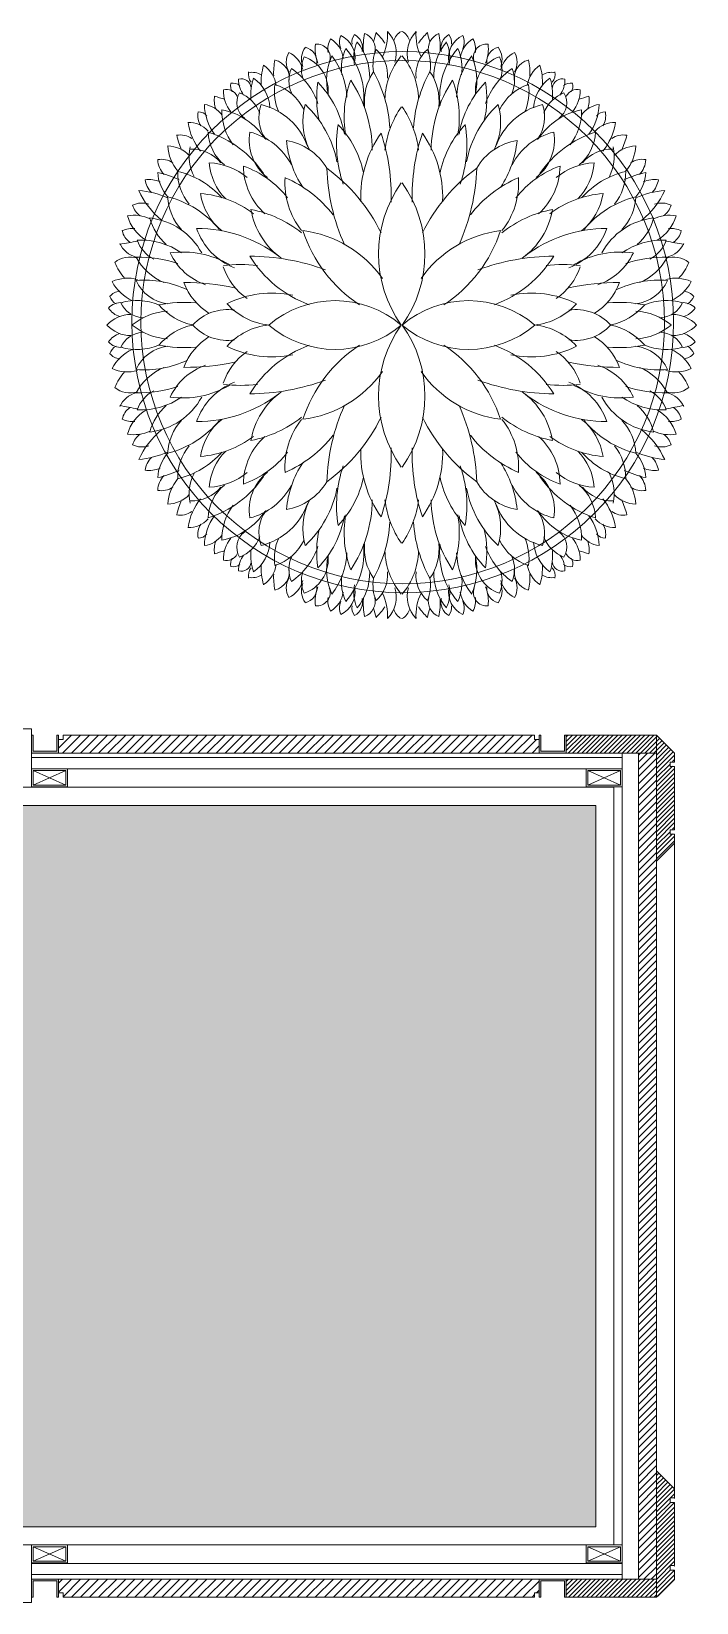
# Model space of a CAD drawing. Header units: millimetres. Extents: x 29001 to 40804, y -8833 to -5892.
# Drawn here: x 29720.6 to 29794.2, y -7893.6 to -7719.4 of the extents above; entities that cross this region are included whole.
import ezdxf

# ---------------------------------------------------------------- set-up
doc = ezdxf.new("R2010")
doc.units = ezdxf.units.MM
doc.layers.get('0').update_dxf_attribs({"lineweight": 0})
for name, color, linetype, lineweight in [('PY3', 62, 'Continuous', 0), ('xxx_Auto_Duvar_Alcipan', 50, 'Continuous', 0), ('xxx_Auto_Duvar_Duvar Plan Kesit', 7, 'Continuous', 0), ('xxx_Auto_Element_Dograma Metal', 211, 'Continuous', 0), ('xxx_Auto_Kaplama_Ahşap', 34, 'Continuous', 0), ('xxx_Auto_Kaplama_Ahşap Tarama', 16, 'Continuous', 0), ('xxx_Auto_Kaplama_Aluminyum', 133, 'Continuous', 0), ('xxx_Auto_Kaplama_Aluminyum Tarama', 135, 'Continuous', 0), ('xxx_Auto_Kaplama_Mermer', 23, 'Continuous', 0), ('xxx_Auto_Kaplama_Mermer Tarama', 45, 'Continuous', 0), ('xxx_Auto_Kaplama_Siva Sap', 253, 'Continuous', 0), ('xxx_Auto_Konstruksiyon_Metal', 141, 'Continuous', 0)]:
    doc.layers.add(name, color=color, linetype=linetype, lineweight=lineweight)

# ---------------------------------------------------------------- blocks, each defined once
blk = doc.blocks.new('jıkloı')
at = {"layer": 'xxx_Auto_Kaplama_Aluminyum Tarama', "true_color": 0x454545}
h = blk.add_hatch(color=250, dxfattribs=at)
h.dxf.hatch_style = 1
h.paths.add_polyline_path([(2, 1.5), (0, 1.5), (0, -1.5), (2, -1.5), (2, -1.3), (0.2, -1.3), (0.2, 1.3), (2, 1.3)])
at = {"layer": 'xxx_Auto_Kaplama_Aluminyum'}
for points in [[(2, 1.5), (0, 1.5), (0, -1.5), (2, -1.5)], [(2, 1.3), (0.2, 1.3), (0.2, -1.3), (2, -1.3)], [(2, 1.5), (2, 1.3)], [(2, -1.3), (2, -1.5)]]:
    blk.add_lwpolyline(points, dxfattribs=at)
blk = doc.blocks.new('TÜM LAYOOUT')
at = {"lineweight": 0, "true_color": 0x454545}
h = blk.add_hatch(color=250, dxfattribs=at)
h.dxf.hatch_style = 1
h.paths.add_polyline_path([(638.26, -1483.45), (638.26, -1563.45), (558.26, -1563.45), (558.26, -1483.45)])
at = {"layer": 'xxx_Auto_Kaplama_Ahşap'}
h = blk.add_hatch(dxfattribs=at)
h.set_pattern_fill('JIS_WOOD', color=256, scale=0.8)
h.set_pattern_definition([(45, (-27449.53084, 49434.2222), (-0.3999999993, 0.3999999993), [])])
h.paths.add_polyline_path([(642.99, -1478.45), (642.99, -1478.45), (642.99, -1565.45), (642.99, -1565.45), (642.99, -1566.7), (642.99, -1568.17), (642.99, -1568.45)])
h.paths.add_polyline_path([(644.99, -1556.45), (644.99, -1477.65), (642.99, -1477.65), (642.99, -1569.25), (644.99, -1569.25), (644.99, -1557.45)])
at = {"layer": 'xxx_Auto_Kaplama_Ahşap Tarama'}
h = blk.add_hatch(dxfattribs=at)
h.set_pattern_fill('JIS_WOOD', color=256, scale=0.5)
h.set_pattern_definition([(45, (-27449.53084, 49725.02085), (-0.2499999996, 0.2499999996), [])])
h.paths.add_polyline_path([(644.99, -1477.63), (644.97, -1477.65), (634.99, -1477.65), (634.99, -1475.65), (644.99, -1475.65)])
h = blk.add_hatch(dxfattribs=at)
h.set_pattern_fill('JIS_WOOD', color=256, scale=0.5)
h.set_pattern_definition([(45, (-27449.53084, 49435.02217), (-0.2499999996, 0.2499999996), [])])
h.paths.add_polyline_path([(646.49, -1478.6), (646.99, -1478.6), (646.99, -1477.6), (644.99, -1475.62), (644.99, -1489.6), (646.99, -1487.6), (646.99, -1486.6), (646.49, -1486.6), (646.49, -1486.1), (646.99, -1486.1), (646.99, -1479.1), (646.49, -1479.1)])
h = blk.add_hatch(dxfattribs=at)
h.set_pattern_fill('JIS_WOOD', color=256, scale=0.5)
h.set_pattern_definition([(45, (-55542.05382, 100346.09363), (-0.2499999996, 0.2499999996), [])])
h.paths.add_polyline_path([(646.49, -1568.3), (646.99, -1568.3), (646.99, -1569.3), (644.99, -1571.27), (644.99, -1557.3), (646.99, -1559.3), (646.99, -1560.3), (646.49, -1560.3), (646.49, -1560.8), (646.99, -1560.8), (646.99, -1567.8), (646.49, -1567.8)])
h = blk.add_hatch(dxfattribs=at)
h.set_pattern_fill('JIS_WOOD', color=256, scale=0.5)
h.set_pattern_definition([(45, (-27449.5076, 49631.42088), (-0.2499999996, 0.2499999996), [])])
h.paths.add_polyline_path([(644.99, -1571.23), (644.99, -1571.25), (635.02, -1571.25), (635.02, -1569.25), (644.99, -1569.25)])
at = {"layer": 'xxx_Auto_Kaplama_Mermer Tarama'}
h = blk.add_hatch(dxfattribs=at)
h.set_pattern_fill('JIS_WOOD', color=256)
h.set_pattern_definition([(45, (-27449.53084, 49435.0222), (-0.499999999, 0.499999999), [])])
h.paths.add_polyline_path([(631.99, -1477.65), (578.76, -1477.65), (578.76, -1476.15), (579.26, -1476.15), (579.26, -1475.65), (631.49, -1475.65), (631.49, -1476.15), (631.99, -1476.15)])
h = blk.add_hatch(dxfattribs=at)
h.set_pattern_fill('JIS_WOOD', color=256)
h.set_pattern_definition([(45, (-27449.53084, 49433.4222), (-0.499999999, 0.499999999), [])])
h.paths.add_polyline_path([(631.99, -1569.25), (578.76, -1569.25), (578.76, -1570.75), (579.26, -1570.75), (579.26, -1571.25), (631.49, -1571.25), (631.49, -1570.75), (631.99, -1570.75)])
at = {"layer": 'xxx_Auto_Duvar_Alcipan', "linetype": 'Continuous'}
for points in [[(641.19, -1479.4), (575.76, -1479.4), (575.76, -1478.15), (641.19, -1478.15)], [(641.19, -1479.4), (575.76, -1479.4), (575.76, -1478.15), (641.19, -1478.15)], [(641.19, -1567.5), (575.76, -1567.5), (575.76, -1568.75), (641.19, -1568.75)], [(641.19, -1567.5), (575.76, -1567.5), (575.76, -1568.75), (641.19, -1568.75)]]:
    blk.add_lwpolyline(points, close=True, dxfattribs=at)
at = {"layer": 'xxx_Auto_Duvar_Duvar Plan Kesit', "lineweight": 0}
blk.add_lwpolyline([(638.26, -1483.45), (638.26, -1563.45), (558.26, -1563.45), (558.26, -1483.45)], close=True, dxfattribs=at)
at = {"layer": 'xxx_Auto_Element_Dograma Metal', "linetype": 'Continuous'}
for points in [[(569.76, -1474.95), (569.76, -1481.45), (575.76, -1481.45), (575.76, -1474.95)], [(569.76, -1565.45), (569.76, -1571.85), (575.76, -1571.85), (575.76, -1565.45)]]:
    blk.add_lwpolyline(points, close=True, dxfattribs=at)
at = {"layer": 'xxx_Auto_Kaplama_Ahşap', "linetype": 'Continuous', "elevation": 0}
for points in [[(634.99, -1477.65), (644.99, -1477.65), (644.99, -1475.65)], [(644.99, -1475.65), (634.99, -1475.65)], [(644.99, -1475.65), (634.99, -1475.65)], [(641.19, -1477.65), (641.19, -1566.25)], [(641.19, -1477.65), (641.19, -1566.25)], [(642.99, -1477.65), (642.99, -1566.25)], [(642.99, -1566.25), (642.99, -1477.65)], [(642.99, -1477.65), (642.99, -1566.25)], [(642.99, -1566.25), (642.99, -1477.65)], [(644.99, -1478.15), (644.99, -1489.65)], [(644.99, -1478.15), (644.99, -1489.65)], [(579.76, -1480.2), (579.76, -1480.2)], [(641.19, -1480.2), (641.19, -1480.2)], [(644.99, -1557.25), (644.99, -1489.55)], [(644.99, -1489.65), (644.99, -1489.65)], [(644.99, -1568.75), (644.99, -1557.25)], [(644.99, -1568.75), (644.99, -1557.25)], [(641.19, -1566.25), (641.19, -1569.25)]]:
    blk.add_lwpolyline(points, dxfattribs=at)
at = {"layer": 'xxx_Auto_Kaplama_Ahşap', "linetype": 'Continuous'}
for points in [[(634.99, -1475.65), (634.99, -1477.65)], [(641.19, -1477.65), (644.99, -1477.65), (644.99, -1475.65)], [(641.19, -1477.65), (644.99, -1477.65), (644.99, -1475.65)], [(644.99, -1488.65), (644.99, -1475.65), (646.99, -1477.65), (646.99, -1478.65), (646.49, -1478.65), (646.49, -1479.15), (646.99, -1479.15), (647, -1486.15)], [(644.99, -1488.65), (644.99, -1475.65), (646.99, -1477.65), (646.99, -1478.65), (646.49, -1478.65), (646.49, -1479.15), (646.99, -1479.15), (647, -1486.15)], [(642.99, -1489.67), (642.99, -1477.65), (644.99, -1477.65)], [(642.99, -1489.65), (642.99, -1477.65), (644.99, -1477.65)], [(642.99, -1557.22), (642.99, -1569.25), (644.99, -1569.25)], [(642.99, -1557.25), (642.99, -1569.25), (644.99, -1569.25)], [(644.99, -1558.25), (644.99, -1571.25), (646.99, -1569.25), (646.99, -1568.25), (646.49, -1568.25), (646.49, -1567.75), (646.99, -1567.75), (647, -1560.75)], [(644.99, -1558.25), (644.99, -1571.25), (646.99, -1569.25), (646.99, -1568.25), (646.49, -1568.25), (646.49, -1567.75), (646.99, -1567.75), (647, -1560.75)], [(641.19, -1566.25), (641.19, -1566.25)], [(641.19, -1569.25), (644.99, -1569.25), (644.99, -1571.25)], [(641.19, -1569.25), (644.99, -1569.25), (644.99, -1571.25)]]:
    blk.add_lwpolyline(points, dxfattribs=at)
at = {"layer": 'xxx_Auto_Kaplama_Ahşap', "linetype": 'Continuous', "elevation": 0}
for points in [[(644.99, -1475.65), (646.99, -1477.65), (646.99, -1478.65), (646.49, -1478.65), (646.49, -1479.15), (646.99, -1479.15), (647, -1486.15), (646.49, -1486.15), (646.49, -1486.65), (646.99, -1486.65), (646.99, -1487.65), (644.99, -1489.65)], [(644.99, -1475.65), (646.99, -1477.65), (646.99, -1478.65), (646.49, -1478.65), (646.49, -1479.15), (646.99, -1479.15), (647, -1486.15), (646.49, -1486.15), (646.49, -1486.65), (646.99, -1486.65), (646.99, -1487.65), (644.99, -1489.65)], [(644.99, -1571.25), (646.99, -1569.25), (646.99, -1568.25), (646.49, -1568.25), (646.49, -1567.75), (646.99, -1567.75), (647, -1560.75), (646.49, -1560.75), (646.49, -1560.25), (646.99, -1560.25), (646.99, -1559.25), (644.99, -1557.25)], [(644.99, -1571.25), (646.99, -1569.25), (646.99, -1568.25), (646.49, -1568.25), (646.49, -1567.75), (646.99, -1567.75), (647, -1560.75), (646.49, -1560.75), (646.49, -1560.25), (646.99, -1560.25), (646.99, -1559.25), (644.99, -1557.25)]]:
    blk.add_lwpolyline(points, close=True, dxfattribs=at)
at = {"layer": 'xxx_Auto_Kaplama_Ahşap', "linetype": 'Continuous'}
blk.add_lwpolyline([(644.99, -1571.23), (644.99, -1571.25), (644.97, -1571.25), (634.99, -1571.25), (634.99, -1569.25), (644.99, -1569.25)], close=True, dxfattribs=at)
at = {"layer": 'xxx_Auto_Kaplama_Ahşap Tarama', "linetype": 'Continuous', "elevation": 0}
blk.add_lwpolyline([(646.99, -1487.65), (647, -1559.25)], dxfattribs=at)
blk.add_lwpolyline([(646.99, -1487.65), (647, -1559.25)], dxfattribs=at)
at = {"layer": 'xxx_Auto_Kaplama_Mermer', "linetype": 'Continuous'}
for points in [[(579.26, -1475.65), (579.26, -1476.15), (578.76, -1476.15), (578.76, -1477.65), (638.19, -1477.65)], [(631.49, -1475.65), (579.26, -1475.65), (579.26, -1476.15), (578.76, -1476.15), (578.76, -1477.65), (631.99, -1477.65)], [(631.49, -1475.65), (579.26, -1475.65), (579.26, -1476.15), (578.76, -1476.15), (578.76, -1477.65), (631.99, -1477.65)], [(631.49, -1475.65), (631.49, -1476.15), (631.99, -1476.15)], [(631.49, -1571.25), (579.26, -1571.25), (579.26, -1570.75), (578.76, -1570.75), (578.76, -1569.25), (631.99, -1569.25)], [(631.49, -1571.25), (631.49, -1571.25), (579.26, -1571.25), (579.26, -1570.75), (578.76, -1570.75), (578.76, -1569.25), (631.99, -1569.25)], [(631.49, -1571.25), (631.49, -1570.75), (631.99, -1570.75), (631.99, -1569.25)]]:
    blk.add_lwpolyline(points, dxfattribs=at)
at = {"layer": 'xxx_Auto_Kaplama_Mermer', "linetype": 'Continuous', "elevation": 0}
blk.add_lwpolyline([(631.99, -1570.75), (631.99, -1570.75)], dxfattribs=at)
blk.add_lwpolyline([(631.99, -1570.75), (631.99, -1570.75)], dxfattribs=at)
at = {"layer": 'xxx_Auto_Kaplama_Siva Sap', "lineweight": 0}
blk.add_lwpolyline([(556.26, -1481.45), (640.26, -1481.45), (640.26, -1565.45), (556.26, -1565.45)], close=True, dxfattribs=at)
at = {"layer": 'xxx_Auto_Konstruksiyon_Metal'}
for points in [[(575.76, -1479.4), (575.76, -1481.4), (579.76, -1481.4), (579.76, -1479.4), (575.76, -1479.4)], [(579.56, -1479.6), (575.96, -1481.2)], [(575.96, -1479.6), (579.56, -1481.2)], [(637.19, -1479.4), (637.19, -1481.4), (641.19, -1481.4), (641.19, -1479.4), (637.19, -1479.4)], [(640.99, -1479.6), (637.39, -1481.2)], [(637.39, -1479.6), (640.99, -1481.2)], [(575.76, -1565.45), (575.76, -1567.45), (579.76, -1567.45), (579.76, -1565.45), (575.76, -1565.45)], [(579.56, -1565.65), (575.96, -1567.25)], [(575.96, -1565.65), (579.56, -1567.25)]]:
    blk.add_lwpolyline(points, dxfattribs=at)
for points in [[(575.96, -1479.6), (575.96, -1481.2), (579.56, -1481.2), (579.56, -1479.6)], [(637.39, -1479.6), (637.39, -1481.2), (640.99, -1481.2), (640.99, -1479.6)], [(575.96, -1565.65), (575.96, -1567.25), (579.56, -1567.25), (579.56, -1565.65)]]:
    blk.add_lwpolyline(points, close=True, dxfattribs=at)
at = {"layer": 'xxx_Auto_Konstruksiyon_Metal', "elevation": 0}
for points in [[(637.19, -1565.45), (637.19, -1567.45), (641.19, -1567.45), (641.19, -1565.45), (637.19, -1565.45)], [(640.99, -1565.65), (637.39, -1567.25)], [(637.39, -1565.65), (640.99, -1567.25)]]:
    blk.add_lwpolyline(points, dxfattribs=at)
blk.add_lwpolyline([(637.39, -1565.65), (637.39, -1567.25), (640.99, -1567.25), (640.99, -1565.65)], close=True, dxfattribs=at)
at = {"color": 3, "rotation": 90}
for p in [(577.26, -1477.65), (633.49, -1477.65)]:
    blk.add_blockref('jıkloı', p, dxfattribs=at)
at = {"color": 3, "xscale": -1, "rotation": 90}
for p in [(577.26, -1569.25), (633.49, -1569.25)]:
    blk.add_blockref('jıkloı', p, dxfattribs=at)
blk = doc.blocks.new('A$C7DA81DBD')
at = {"layer": 'PY3'}
for centre, radius, start, end in [((4.101, 8.21), 0.535, 155.1905, 195.2068), ((3.338, 7.896), 0.606, 24.0272, 62.7305), ((3.977, 8.301), 0.225, 130.8443, 173.759), ((3.752, 8.272), 0.214, 30.4156, 68.83), ((4.147, 8.318), 0.227, 130.9335, 187.2728), ((3.83, 8.236), 0.305, 17.0973, 56.395), ((4.567, 8.16), 0.477, 132.7387, 179.5624), ((3.209, 8.125), 0.552, 170.4856, 205.4529), ((2.484, 7.618), 0.625, 31.2577, 73.0883), ((3.19, 8.143), 0.343, 154.8223, 186.1053), ((2.828, 8.025), 0.269, 35.0422, 78.9599), ((10.109, 6.928), 7.168, 168.7597, 170.8333), ((2.916, 7.999), 0.358, 14.3796, 65.6782), ((3.602, 8.179), 0.342, 140.1793, 198.6746), ((3.063, 7.709), 0.743, 47.0323, 68.1406), ((4.728, 8.08), 0.838, 164.1327, 202.2774), ((3.777, 7.981), 0.359, 3.0513, 66.2944), ((2.551, 7.906), 0.41, 172.3277, 203.6108), ((2.085, 7.61), 0.356, 46.8629, 80.3692), ((1.799, 6.955), 1.205, 39.6176, 65.5256), ((3.777, 8.207), 1.488, 185.9725, 202.7074), ((2.791, 8.006), 0.311, 153.8191, 198.7871), ((2.422, 7.855), 0.302, 36.3212, 72.6008), ((4.032, 8.019), 1.016, 176.9811, 215.1502), ((2.86, 7.611), 0.488, 27.4375, 71.1826), ((5.028, 8.053), 1.765, 178.7548, 198.6115), ((2.873, 7.365), 0.824, 23.2196, 61.7797), ((5.053, 7.972), 1.458, 175.3381, 205.5558), ((3.37, 7.569), 0.57, 6.6723, 66.2687), ((4.915, 7.589), 0.873, 140.3941, 176.9962), ((2.137, 7.724), 0.289, 169.0778, 214.6406), ((1.84, 7.449), 0.329, 46.2451, 87.6854), ((2.004, 7.199), 0.581, 48.3364, 86.6749), ((3.329, 8.051), 1.32, 191.9389, 206.2186), ((2.519, 7.177), 0.735, 40.3866, 76.092), ((3.664, 8), 0.974, 186.4669, 241.6556), ((5.983, 7.38), 2.067, 169.3214, 184.0479), ((3.367, 7.085), 0.895, 11.9619, 49.2113), ((1.785, 7.45), 0.289, 169.0778, 214.6406), ((1.197, 6.26), 1.281, 66.1435, 76.2848), ((1.621, 7.013), 0.621, 49.7759, 86.9333), ((2.115, 7.651), 0.461, 182.3648, 225.5832), ((3.755, 7.978), 1.408, 194.0868, 230.7518), ((2.347, 6.872), 0.764, 47.3855, 86.8116), ((4.538, 7.416), 1.349, 172.2305, 210.013), ((2.838, 6.81), 0.868, 18.6878, 65.2839), ((1.188, 6.487), 0.863, 51.0238, 81.3872), ((1.689, 7.325), 0.372, 177.6019, 227.961), ((1.808, 6.679), 0.643, 63.0761, 102.3855), ((2.244, 7.287), 0.544, 178.2486, 230.6804), ((3.23, 7.78), 1.242, 193.527, 228.3981), ((2.035, 6.759), 0.73, 50.8151, 91.0506), ((7.132, 7.397), 3.502, 179.9824, 192.0052), ((3.329, 6.578), 0.874, 31.4049, 69.8192), ((4.696, 6.77), 0.676, 132.165, 188.6083), ((1.411, 7.142), 0.356, 186.207, 235.7181), ((1.038, 6.345), 0.759, 53.8433, 88.585), ((1.218, 6.926), 0.274, 57.9754, 101.2662), ((1.314, 7.188), 0.15, 177.4703, 233.8096), ((1.43, 6.407), 0.645, 39.1564, 87.7817), ((2.914, 7.514), 1.53, 197.5905, 235.7456), ((3.802, 7.277), 1.463, 184.5397, 217.072), ((2.218, 6.324), 0.846, 38.4928, 81.4291), ((4.785, 7.206), 1.936, 179.7315, 217.4115), ((2.546, 6.334), 0.932, 21.0147, 71.0085), ((1.025, 6.792), 0.186, 168.2362, 240.9945), ((0.856, 6.342), 0.488, 50.8294, 91.5989), ((0.988, 6.563), 0.399, 70.941, 97.7273), ((-0.468, 6.436), 1.496, 14.5537, 20.4136), ((2.076, 7.032), 0.96, 190.8581, 236.5506), ((1.155, 6.057), 0.795, 52.4719, 91.5519), ((1.841, 6.215), 0.821, 45.1229, 85.9267), ((2.796, 7.069), 0.898, 182.3009, 220.5076), ((5.353, 6.584), 1.983, 172.8697, 187.1303), ((3.099, 5.955), 0.928, 34.9166, 71.0505), ((0.833, 6.576), 0.148, 166.0967, 261.703), ((0.696, 6.233), 0.379, 53.8191, 90.9542), ((0.918, 6.693), 0.17, 170.7137, 216.2765), ((0.789, 6.557), 0.168, 59.8902, 103.1809), ((1.034, 6.365), 0.273, 35.3989, 122.1552), ((1.376, 6.791), 0.525, 201.8257, 248.0281), ((5.216, 6.13), 1.434, 153.1598, 192.1138), ((3.296, 6.073), 0.953, 6.2214, 47.7369), ((0.621, 6.286), 0.183, 51.1425, 102.0713), ((0.83, 6.411), 0.239, 166.7548, 212.3176), ((0.919, 5.641), 0.793, 85.5663, 108.0123), ((1.139, 6.73), 0.573, 215.7635, 266.3734), ((1.568, 5.764), 0.695, 38.2825, 99.3433), ((2.35, 6.667), 0.921, 193.6684, 242.8823), ((1.943, 5.613), 0.927, 41.7393, 89.8284), ((3.287, 7.022), 1.425, 199.7331, 231.7721), ((2.387, 5.346), 1.102, 36.0391, 80.2682), ((4.23, 6.754), 1.688, 191.0285, 218.5633), ((2.351, 4.995), 1.708, 20.4746, 58.3718), ((6.505, 6.477), 3.258, 180.4864, 200.1425), ((0.735, 5.473), 0.814, 86.7638, 107.5222), ((0.849, 6.498), 0.437, 214.7848, 261.073), ((1.241, 5.774), 0.544, 53.779, 109.798), ((1.985, 6.512), 0.955, 193.7428, 250.7401), ((5.367, 5.219), 1.476, 139.5678, 220.4322), ((0.444, 5.642), 0.279, 60.3623, 119.6377), ((0.597, 5.226), 0.879, 87.0026, 102.0734), ((0.677, 6.149), 0.271, 193.6546, 282.449), ((0.873, 5.388), 0.705, 65.6035, 98.753), ((1.454, 6.318), 0.727, 198.6708, 243.797), ((1.43, 4.425), 1.503, 56.8668, 84.3747), ((2.402, 6.056), 0.836, 189.3048, 239.3197), ((2.19, 4.831), 1.111, 51.6498, 93.9516), ((3.74, 6.643), 1.772, 203.4099, 232.0446), ((0.4, 5.419), 0.285, 68.3546, 126.7162), ((0.641, 6.043), 0.37, 205.3637, 256.0362), ((0.545, 5.275), 0.428, 72.4107, 114.4025), ((0.712, 5.441), 0.443, 66.5632, 113.4368), ((1.371, 6.425), 1.015, 214.6416, 251.0624), ((1.308, 4.791), 0.892, 63.9188, 106.3599), ((4.521, 5.887), 1.654, 187.071, 234.8541), ((2.238, 3.734), 2.052, 33.3645, 71.7788), ((0.376, 5.482), 0.193, 174.1867, 290.596), ((0.253, 4.962), 0.544, 67.6458, 97.2834), ((0.437, 5.695), 0.213, 192.8534, 276.0686), ((0.85, 5.826), 0.508, 198.3657, 274.3629), ((0.965, 4.057), 1.427, 76.9569, 99.2549), ((1.723, 6.473), 1.411, 225.5947, 260.3414), ((2.173, 6.693), 1.53, 223.1553, 259.12), ((0.26, 5.008), 0.314, 81.5933, 119.1651), ((0.437, 5.482), 0.386, 211.1509, 261.8872), ((0.714, 4.425), 0.914, 78.0173, 113.3144), ((1.001, 6.11), 1.065, 232.5105, 267.2521), ((4.061, 6.873), 2.589, 216.3709, 243.6204), ((1.888, 2.448), 2.891, 65.6741, 88.2579), ((0.153, 4.921), 0.235, 66.9546, 113.0454), ((0.379, 5.278), 0.348, 203.9184, 280.7874), ((0.528, 4.448), 0.678, 81.5557, 114.7052), ((0.955, 5.895), 1.093, 229.5217, 276.1719), ((1.238, 3.557), 1.529, 80.073, 110.392), ((1.631, 3.425), 1.771, 71.0687, 99.21), ((2.329, 6.193), 1.415, 226.1223, 258.1088), ((0.222, 3.924), 0.887, 85.5415, 102.4704), ((0.253, 4.876), 0.238, 201.2281, 283.0029), ((0.153, 4.809), 0.166, 79.3544, 130.2832), ((0.237, 5.034), 0.214, 207.1935, 284.6897), ((0.375, 4.422), 0.526, 77.3912, 114.963), ((0.663, 5.52), 0.803, 230.6141, 270.7898), ((1.01, 4.034), 0.76, 84.1206, 124.2254), ((1.737, 6.553), 1.873, 236.553, 269.3505), ((2.39, 3.256), 1.59, 87.8069, 125.3426), ((-0.244, 5.884), 1.285, 281.6372, 288.0005), ((1.191, 5.881), 1.72, 226.87, 233.5161), ((0.483, 4.104), 0.567, 79.894, 113.0436), ((0.627, 4.946), 0.486, 221.139, 275.5703), ((1.521, 6.369), 1.948, 241.1822, 266.2604), ((2.38, 7.288), 2.882, 251.6105, 271.7173), ((3.217, 2.824), 1.766, 54.4662, 125.5338), ((0.046, 5.194), 0.734, 266.4289, 296.017), ((0.317, 4.791), 0.456, 226.0882, 286.2369), ((0.197, 4.155), 0.224, 105.3109, 151.5664), ((1.002, 3.489), 1.009, 91.2562, 130.1055), ((1.89, 3.086), 1.423, 97.042, 124.3197), ((0.197, 4.356), 0.224, 208.4336, 254.6891)]:
    blk.add_arc(centre, radius, start, end, dxfattribs=at)
at = {"layer": 'PY3', "color": 76}
for centre, radius, start, end in [((3.92, 8.16), 0.477, 0.4376, 47.2613), ((4.657, 8.236), 0.305, 123.605, 162.9027), ((4.339, 8.318), 0.227, 352.7272, 49.0665), ((4.734, 8.272), 0.214, 111.17, 149.5844), ((5.149, 7.896), 0.606, 117.2695, 155.9728), ((4.509, 8.301), 0.225, 6.241, 49.1557), ((4.386, 8.21), 0.535, 344.7932, 24.8095), ((4.71, 7.981), 0.359, 113.7056, 176.9487), ((3.759, 8.08), 0.838, 337.7226, 15.8673), ((5.424, 7.709), 0.743, 111.8594, 132.9677), ((4.884, 8.179), 0.342, 341.3254, 39.8207), ((5.57, 7.999), 0.358, 114.3218, 165.6204), ((-1.623, 6.928), 7.168, 9.1667, 11.2403), ((5.658, 8.025), 0.269, 101.0401, 144.9578), ((6.003, 7.618), 0.625, 106.9117, 148.7423), ((5.296, 8.143), 0.343, 353.8947, 25.1777), ((5.277, 8.125), 0.552, 334.5471, 9.5144), ((3.571, 7.589), 0.873, 3.0038, 39.6059), ((5.116, 7.569), 0.57, 113.7313, 173.3277), ((3.433, 7.972), 1.458, 334.4442, 4.6619), ((5.613, 7.365), 0.824, 118.2203, 156.7804), ((3.459, 8.053), 1.765, 341.3885, 1.2452), ((5.626, 7.611), 0.488, 108.8174, 152.5625), ((4.454, 8.019), 1.016, 324.8498, 3.0189), ((6.688, 6.955), 1.205, 114.4744, 140.3824), ((6.065, 7.855), 0.302, 107.3992, 143.6788), ((5.695, 8.006), 0.311, 341.2129, 26.1809), ((4.709, 8.207), 1.488, 337.2926, 354.0275), ((6.401, 7.61), 0.356, 99.6308, 133.1371), ((5.936, 7.906), 0.41, 336.3892, 7.6723), ((5.119, 7.085), 0.895, 130.7887, 168.0381), ((2.503, 7.38), 2.067, 355.9521, 10.6786), ((4.822, 8), 0.974, 298.3444, 353.5331), ((5.967, 7.177), 0.735, 103.908, 139.6134), ((6.483, 7.199), 0.581, 93.3251, 131.6636), ((5.158, 8.051), 1.32, 333.7814, 348.0611), ((6.646, 7.449), 0.329, 92.3146, 133.7549), ((6.349, 7.724), 0.289, 325.3594, 10.9222), ((5.648, 6.81), 0.868, 114.7161, 161.3122), ((3.948, 7.416), 1.349, 329.987, 7.7695), ((4.731, 7.978), 1.408, 309.2482, 345.9132), ((6.139, 6.872), 0.764, 93.1884, 132.6145), ((6.865, 7.013), 0.621, 93.0667, 130.2241), ((6.372, 7.651), 0.461, 314.4168, 357.6352), ((7.289, 6.26), 1.281, 103.7152, 113.8565), ((6.702, 7.45), 0.289, 325.3594, 10.9222), ((3.79, 6.77), 0.676, 351.3917, 47.835), ((5.157, 6.578), 0.874, 110.1808, 148.5951), ((1.354, 7.397), 3.502, 347.9948, 0.0176), ((6.451, 6.759), 0.73, 88.9494, 129.1849), ((5.257, 7.78), 1.242, 311.6019, 346.473), ((6.679, 6.679), 0.643, 77.6145, 116.9239), ((6.242, 7.287), 0.544, 309.3196, 1.7514), ((7.298, 6.487), 0.863, 98.6128, 128.9762), ((6.797, 7.325), 0.372, 312.039, 2.3981), ((5.941, 6.334), 0.932, 108.9915, 158.9853), ((3.701, 7.206), 1.936, 322.5885, 0.2685), ((6.269, 6.324), 0.846, 98.5709, 141.5072), ((4.685, 7.277), 1.463, 322.928, 355.4603), ((5.572, 7.514), 1.53, 304.2544, 342.4095), ((7.056, 6.407), 0.645, 92.2183, 140.8436), ((7.448, 6.345), 0.759, 91.415, 126.1567), ((7.268, 6.926), 0.274, 78.7338, 122.0246), ((7.172, 7.188), 0.15, 306.1904, 2.5297), ((7.076, 7.142), 0.356, 304.2819, 353.793), ((5.387, 5.955), 0.928, 108.9495, 145.0834), ((3.133, 6.584), 1.983, 352.8697, 7.1303), ((6.645, 6.215), 0.821, 94.0733, 134.8771), ((5.69, 7.069), 0.898, 319.4924, 357.6991), ((7.331, 6.057), 0.795, 88.4481, 127.5281), ((6.41, 7.032), 0.96, 303.4494, 349.1419), ((7.63, 6.342), 0.488, 88.4011, 129.1706), ((7.498, 6.563), 0.399, 82.2727, 109.059), ((8.954, 6.436), 1.496, 159.5864, 165.4463), ((7.462, 6.792), 0.186, 299.0055, 11.7638), ((5.19, 6.073), 0.953, 132.2631, 173.7786), ((3.27, 6.13), 1.434, 347.8862, 26.8402), ((7.453, 6.365), 0.273, 57.8448, 144.6011), ((7.11, 6.791), 0.525, 291.9719, 338.1743), ((7.791, 6.233), 0.379, 89.0458, 126.1809), ((7.697, 6.557), 0.168, 76.8191, 120.1098), ((7.653, 6.576), 0.148, 278.297, 13.9033), ((7.568, 6.693), 0.17, 323.7235, 9.2863), ((6.135, 4.995), 1.708, 121.6282, 159.5254), ((1.981, 6.477), 3.258, 339.8575, 359.5136), ((6.099, 5.346), 1.102, 99.7318, 143.9609), ((4.256, 6.754), 1.688, 321.4367, 348.9715), ((6.544, 5.613), 0.927, 90.1716, 138.2607), ((5.2, 7.022), 1.425, 308.2279, 340.2669), ((6.918, 5.764), 0.695, 80.6567, 141.7175), ((6.137, 6.667), 0.921, 297.1177, 346.3316), ((7.347, 6.73), 0.573, 273.6266, 324.2365), ((7.567, 5.641), 0.793, 71.9877, 94.4337), ((7.866, 6.286), 0.183, 77.9287, 128.8575), ((7.656, 6.411), 0.239, 327.6824, 13.2452), ((3.12, 5.219), 1.476, 319.5678, 40.4322), ((6.502, 6.512), 0.955, 289.2599, 346.2572), ((7.245, 5.774), 0.544, 70.202, 126.221), ((7.751, 5.473), 0.814, 72.4778, 93.2362), ((7.637, 6.498), 0.437, 278.927, 325.2152), ((6.296, 4.831), 1.111, 86.0484, 128.3502), ((4.747, 6.643), 1.772, 307.9554, 336.5901), ((7.056, 4.425), 1.503, 95.6253, 123.1332), ((6.084, 6.056), 0.836, 300.6803, 350.6952), ((7.613, 5.388), 0.705, 81.247, 114.3965), ((7.032, 6.318), 0.727, 296.203, 341.3292), ((7.81, 6.149), 0.271, 257.551, 346.3454), ((7.889, 5.226), 0.879, 77.9266, 92.9974), ((8.042, 5.642), 0.279, 60.3623, 119.6377), ((6.248, 3.734), 2.052, 108.2212, 146.6355), ((3.965, 5.887), 1.654, 305.1459, 352.929), ((7.178, 4.791), 0.892, 73.6401, 116.0812), ((7.115, 6.425), 1.015, 288.9376, 325.3584), ((7.774, 5.441), 0.443, 66.5632, 113.4368), ((7.942, 5.275), 0.428, 65.5975, 107.5893), ((7.846, 6.043), 0.37, 283.9638, 334.6363), ((8.086, 5.419), 0.285, 53.2838, 111.6454), ((6.314, 6.693), 1.53, 280.88, 316.8447), ((6.764, 6.473), 1.411, 279.6586, 314.4053), ((7.522, 4.057), 1.427, 80.7451, 103.0431), ((7.637, 5.826), 0.508, 265.6371, 341.6343), ((8.049, 5.695), 0.213, 263.9314, 347.1466), ((8.234, 4.962), 0.544, 82.7166, 112.3542), ((8.11, 5.482), 0.193, 249.404, 5.8133), ((6.598, 2.448), 2.891, 91.7421, 114.3259), ((4.426, 6.873), 2.589, 296.3796, 323.6291), ((7.486, 6.11), 1.065, 272.7479, 307.4895), ((7.772, 4.425), 0.914, 66.6856, 101.9827), ((8.049, 5.482), 0.386, 278.1128, 328.8491), ((8.226, 5.008), 0.314, 60.8349, 98.4067), ((6.855, 3.425), 1.771, 80.79, 108.9313), ((6.158, 6.193), 1.415, 281.8912, 313.8777), ((7.249, 3.557), 1.529, 69.608, 99.927), ((7.532, 5.895), 1.093, 263.8281, 310.4783), ((7.958, 4.448), 0.678, 65.2948, 98.4443), ((8.107, 5.278), 0.348, 259.2126, 336.0816), ((8.333, 4.921), 0.235, 66.9546, 113.0454), ((6.096, 3.256), 1.59, 54.6574, 92.1931), ((6.75, 6.553), 1.873, 270.6495, 303.447), ((7.477, 4.034), 0.76, 55.7746, 95.8794), ((7.823, 5.52), 0.803, 269.2102, 309.3859), ((8.111, 4.422), 0.526, 65.037, 102.6088), ((8.234, 4.876), 0.238, 256.9971, 338.7719), ((8.25, 5.034), 0.214, 255.3103, 332.8065), ((8.264, 3.924), 0.887, 77.5296, 94.4585), ((8.333, 4.809), 0.166, 49.7168, 100.6456), ((5.27, 2.824), 1.766, 54.4662, 125.5338), ((6.107, 7.288), 2.882, 268.2827, 288.3895), ((6.965, 6.369), 1.948, 273.7396, 298.8178), ((7.86, 4.946), 0.486, 264.4297, 318.861), ((8.004, 4.104), 0.567, 66.9564, 100.106), ((7.295, 5.881), 1.72, 306.4839, 313.13), ((8.73, 5.884), 1.285, 251.9995, 258.3628), ((6.596, 3.086), 1.423, 55.6803, 82.958), ((7.484, 3.489), 1.009, 49.8945, 88.7438), ((8.17, 4.791), 0.456, 253.7631, 313.9118), ((8.441, 5.194), 0.734, 243.983, 273.5711), ((8.289, 4.155), 0.224, 28.4336, 74.6891), ((0.317, 3.72), 0.456, 73.7631, 133.9118), ((1.002, 5.021), 1.009, 229.8945, 268.7438), ((1.89, 5.425), 1.423, 235.6803, 262.958), ((2.38, 1.222), 2.882, 88.2827, 108.3895), ((3.217, 5.686), 1.766, 234.4662, 305.5338), ((5.367, 3.292), 1.476, 139.5678, 220.4322), ((3.12, 3.292), 1.476, 319.5678, 40.4322), ((5.27, 5.686), 1.766, 234.4662, 305.5338), ((6.107, 1.222), 2.882, 71.6105, 91.7173), ((6.596, 5.425), 1.423, 277.042, 304.3197), ((7.484, 5.021), 1.009, 271.2562, 310.1055), ((8.17, 3.72), 0.456, 46.0882, 106.2369), ((8.289, 4.356), 0.224, 285.3109, 331.5664), ((0.046, 3.316), 0.734, 63.983, 93.5711), ((1.191, 2.629), 1.72, 126.4839, 133.13), ((-0.244, 2.626), 1.285, 71.9995, 78.3628), ((0.253, 3.634), 0.238, 76.9971, 158.7719), ((0.627, 3.564), 0.486, 84.4297, 138.861), ((0.483, 4.407), 0.567, 246.9564, 280.106), ((1.521, 2.141), 1.948, 93.7396, 118.8178), ((2.39, 5.254), 1.59, 234.6574, 272.1931), ((4.061, 1.638), 2.589, 116.3796, 143.6291), ((4.521, 2.623), 1.654, 125.1459, 172.929), ((3.965, 2.623), 1.654, 7.071, 54.8541), ((4.426, 1.638), 2.589, 36.3709, 63.6204), ((6.096, 5.254), 1.59, 267.8069, 305.3426), ((6.965, 2.141), 1.948, 61.1822, 86.2604), ((7.86, 3.564), 0.486, 41.139, 95.5703), ((8.004, 4.407), 0.567, 259.894, 293.0436), ((8.441, 3.316), 0.734, 86.4289, 116.017), ((8.234, 3.634), 0.238, 21.2281, 103.0029), ((7.295, 2.629), 1.72, 46.87, 53.5161), ((8.73, 2.626), 1.285, 101.6372, 108.0005), ((0.222, 4.586), 0.887, 257.5296, 274.4585), ((0.237, 3.476), 0.214, 75.3103, 152.8065), ((0.663, 2.99), 0.803, 89.2102, 129.3859), ((0.955, 2.615), 1.093, 83.8281, 130.4783), ((1.01, 4.476), 0.76, 235.7746, 275.8794), ((1.737, 1.957), 1.873, 90.6495, 123.447), ((2.329, 2.317), 1.415, 101.8912, 133.8777), ((2.238, 4.776), 2.052, 288.2212, 326.6355), ((6.248, 4.776), 2.052, 213.3645, 251.7788), ((6.158, 2.317), 1.415, 46.1223, 78.1088), ((6.75, 1.957), 1.873, 56.553, 89.3505), ((7.477, 4.476), 0.76, 264.1206, 304.2254), ((7.532, 2.615), 1.093, 49.5217, 96.1719), ((7.823, 2.99), 0.803, 50.6141, 90.7898), ((8.264, 4.586), 0.887, 265.5415, 282.4704), ((8.25, 3.476), 0.214, 27.1935, 104.6897), ((0.153, 3.701), 0.166, 229.7168, 280.6456), ((0.379, 3.233), 0.348, 79.2126, 156.0816), ((0.437, 3.028), 0.386, 98.1128, 148.8491), ((0.375, 4.088), 0.526, 245.037, 282.6088), ((0.528, 4.063), 0.678, 245.2948, 278.4443), ((1.001, 2.401), 1.065, 92.7479, 127.4895), ((1.238, 4.953), 1.529, 249.608, 279.927), ((1.723, 2.037), 1.411, 99.6586, 134.4053), ((1.631, 5.085), 1.771, 260.79, 288.9313), ((1.888, 6.063), 2.891, 271.7421, 294.3259), ((6.598, 6.063), 2.891, 245.6741, 268.2579), ((6.855, 5.085), 1.771, 251.0687, 279.21), ((7.249, 4.953), 1.529, 260.073, 290.392), ((6.764, 2.037), 1.411, 45.5947, 80.3414), ((7.486, 2.401), 1.065, 52.5105, 87.2521), ((7.958, 4.063), 0.678, 261.5557, 294.7052), ((8.111, 4.088), 0.526, 257.3912, 294.963), ((8.107, 3.233), 0.348, 23.9184, 100.7874), ((8.049, 3.028), 0.386, 31.1509, 81.8872), ((8.333, 3.701), 0.166, 259.3544, 310.2832), ((0.153, 3.59), 0.235, 246.9546, 293.0454), ((0.26, 3.502), 0.314, 240.8349, 278.4067), ((0.376, 3.029), 0.193, 69.404, 185.8133), ((0.714, 4.085), 0.914, 246.6856, 281.9827), ((0.85, 2.685), 0.508, 85.6371, 161.6343), ((2.173, 1.817), 1.53, 100.88, 136.8447), ((3.74, 1.868), 1.772, 127.9554, 156.5901), ((4.747, 1.868), 1.772, 23.4099, 52.0446), ((6.314, 1.817), 1.53, 43.1553, 79.12), ((7.772, 4.085), 0.914, 258.0173, 293.3144), ((7.637, 2.685), 0.508, 18.3657, 94.3629), ((8.11, 3.029), 0.193, 354.1867, 110.596), ((8.226, 3.502), 0.314, 261.5933, 299.1651), ((8.333, 3.59), 0.235, 246.9546, 293.0454), ((0.253, 3.548), 0.544, 262.7166, 292.3542), ((0.437, 2.816), 0.213, 83.9314, 167.1466), ((1.371, 2.086), 1.015, 108.9376, 145.3584), ((0.965, 4.454), 1.427, 260.7451, 283.0431), ((2.402, 2.454), 0.836, 120.6803, 170.6952), ((6.505, 2.033), 3.258, 159.8575, 179.5136), ((1.981, 2.033), 3.258, 0.4864, 20.1425), ((6.084, 2.454), 0.836, 9.3048, 59.3197), ((7.522, 4.454), 1.427, 256.9569, 279.2549), ((7.115, 2.086), 1.015, 34.6416, 71.0624), ((8.234, 3.548), 0.544, 247.6458, 277.2834), ((8.049, 2.816), 0.213, 12.8534, 96.0686), ((0.4, 3.092), 0.285, 233.2838, 291.6454), ((0.641, 2.468), 0.37, 103.9638, 154.6363), ((0.545, 3.235), 0.428, 245.5975, 287.5893), ((1.454, 2.193), 0.727, 116.203, 161.3292), ((1.308, 3.719), 0.892, 253.6401, 296.0812), ((1.985, 1.998), 0.955, 109.2599, 166.2572), ((1.43, 4.085), 1.503, 275.6253, 303.1332), ((2.19, 3.68), 1.111, 266.0484, 308.3502), ((4.23, 1.756), 1.688, 141.4367, 168.9715), ((2.351, 3.515), 1.708, 301.6282, 339.5254), ((6.135, 3.515), 1.708, 200.4746, 238.3718), ((4.256, 1.756), 1.688, 11.0285, 38.5633), ((6.296, 3.68), 1.111, 231.6498, 273.9516), ((7.056, 4.085), 1.503, 236.8668, 264.3747), ((7.178, 3.719), 0.892, 243.9188, 286.3599), ((6.502, 1.998), 0.955, 13.7428, 70.7401), ((7.032, 2.193), 0.727, 18.6708, 63.797), ((7.942, 3.235), 0.428, 252.4107, 294.4025), ((7.846, 2.468), 0.37, 25.3637, 76.0362), ((8.086, 3.092), 0.285, 248.3546, 306.7162), ((0.444, 2.868), 0.279, 240.3623, 299.6377), ((0.677, 2.361), 0.271, 77.551, 166.3454), ((0.712, 3.069), 0.443, 246.5632, 293.4368), ((2.35, 1.843), 0.921, 117.1177, 166.3316), ((3.287, 1.488), 1.425, 128.2279, 160.2669), ((2.387, 3.165), 1.102, 279.7318, 323.9609), ((5.216, 2.38), 1.434, 167.8862, 206.8402), ((3.27, 2.38), 1.434, 333.1598, 12.1138), ((6.099, 3.165), 1.102, 216.0391, 260.2682), ((5.2, 1.488), 1.425, 19.7331, 51.7721), ((6.137, 1.843), 0.921, 13.6684, 62.8823), ((7.774, 3.069), 0.443, 246.5632, 293.4368), ((7.81, 2.361), 0.271, 13.6546, 102.449), ((8.042, 2.868), 0.279, 240.3623, 299.6377), ((0.597, 3.285), 0.879, 257.9266, 272.9974), ((0.849, 2.012), 0.437, 98.927, 145.2152), ((1.139, 1.78), 0.573, 93.6266, 144.2365), ((0.873, 3.122), 0.705, 261.247, 294.3965), ((1.241, 2.736), 0.544, 250.202, 306.221), ((2.076, 1.479), 0.96, 123.4494, 169.1419), ((1.568, 2.747), 0.695, 260.6567, 321.7175), ((1.943, 2.897), 0.927, 270.1716, 318.2607), ((4.785, 1.304), 1.936, 142.5885, 180.2685), ((3.296, 2.438), 0.953, 312.2631, 353.7786), ((5.19, 2.438), 0.953, 186.2214, 227.7369), ((3.701, 1.304), 1.936, 359.7315, 37.4115), ((6.544, 2.897), 0.927, 221.7393, 269.8284), ((6.918, 2.747), 0.695, 218.2825, 279.3433), ((7.245, 2.736), 0.544, 233.779, 289.798), ((6.41, 1.479), 0.96, 10.8581, 56.5506), ((7.613, 3.122), 0.705, 245.6035, 278.753), ((7.347, 1.78), 0.573, 35.7635, 86.3734), ((7.637, 2.012), 0.437, 34.7848, 81.073), ((7.889, 3.285), 0.879, 267.0026, 282.0734), ((0.735, 3.038), 0.814, 252.4778, 273.2362), ((0.621, 2.224), 0.183, 257.9287, 308.8575), ((0.83, 2.1), 0.239, 147.6824, 193.2452), ((0.919, 2.869), 0.793, 251.9877, 274.4337), ((0.833, 1.935), 0.148, 98.297, 193.9033), ((1.376, 1.72), 0.525, 111.9719, 158.1743), ((2.914, 0.996), 1.53, 124.2544, 162.4095), ((3.802, 1.234), 1.463, 142.928, 175.4603), ((5.353, 1.927), 1.983, 172.8697, 187.1303), ((3.133, 1.927), 1.983, 352.8697, 7.1303), ((4.685, 1.234), 1.463, 4.5397, 37.072), ((5.572, 0.996), 1.53, 17.5905, 55.7456), ((7.11, 1.72), 0.525, 21.8257, 68.0281), ((7.567, 2.869), 0.793, 265.5663, 288.0123), ((7.653, 1.935), 0.148, 346.0967, 81.703), ((7.751, 3.038), 0.814, 266.7638, 287.5222), ((7.866, 2.224), 0.183, 231.1425, 282.0713), ((7.656, 2.1), 0.239, 346.7548, 32.3176), ((0.696, 2.278), 0.379, 269.0458, 306.1809), ((0.918, 1.817), 0.17, 143.7235, 189.2863), ((1.025, 1.718), 0.186, 119.0055, 191.7638), ((1.034, 2.146), 0.273, 237.8448, 324.6011), ((1.155, 2.454), 0.795, 268.4481, 307.5281), ((2.796, 1.441), 0.898, 139.4924, 177.6991), ((2.546, 2.176), 0.932, 288.9915, 338.9853), ((3.099, 2.555), 0.928, 288.9495, 325.0834), ((7.132, 1.113), 3.502, 167.9948, 180.0176), ((4.696, 1.741), 0.676, 171.3917, 227.835), ((3.79, 1.741), 0.676, 312.165, 8.6083), ((5.387, 2.555), 0.928, 214.9166, 251.0505), ((1.354, 1.113), 3.502, 359.9824, 12.0052), ((5.941, 2.176), 0.932, 201.0147, 251.0085), ((5.69, 1.441), 0.898, 2.3009, 40.5076), ((7.331, 2.454), 0.795, 232.4719, 271.5519), ((7.453, 2.146), 0.273, 215.3989, 302.1552), ((7.462, 1.718), 0.186, 348.2362, 60.9945), ((7.791, 2.278), 0.379, 233.8191, 270.9542), ((7.568, 1.817), 0.17, 350.7137, 36.2765), ((0.789, 1.953), 0.168, 256.8191, 300.1098), ((0.856, 2.168), 0.488, 268.4011, 309.1706), ((-0.468, 2.075), 1.496, 339.5864, 345.4463), ((1.411, 1.368), 0.356, 124.2819, 173.793), ((1.43, 2.103), 0.645, 272.2183, 320.8436), ((2.244, 1.223), 0.544, 129.3196, 181.7514), ((1.841, 2.296), 0.821, 274.0733, 314.8771), ((3.23, 0.731), 1.242, 131.6019, 166.473), ((2.218, 2.186), 0.846, 278.5709, 321.5072), ((3.755, 0.533), 1.408, 129.2482, 165.9132), ((4.538, 1.094), 1.349, 149.987, 187.7695), ((3.948, 1.094), 1.349, 352.2305, 30.013), ((6.269, 2.186), 0.846, 218.4928, 261.4291), ((4.731, 0.533), 1.408, 14.0868, 50.7518), ((6.645, 2.296), 0.821, 225.1229, 265.9267), ((5.257, 0.731), 1.242, 13.527, 48.3981), ((7.056, 2.103), 0.645, 219.1564, 267.7817), ((6.242, 1.223), 0.544, 358.2486, 50.6804), ((7.076, 1.368), 0.356, 6.207, 55.7181), ((7.63, 2.168), 0.488, 230.8294, 271.5989), ((8.954, 2.075), 1.496, 194.5537, 200.4136), ((7.697, 1.953), 0.168, 239.8902, 283.1809), ((0.988, 1.948), 0.399, 262.2727, 289.059), ((1.038, 2.165), 0.759, 271.415, 306.1567), ((1.314, 1.322), 0.15, 126.1904, 182.5297), ((1.689, 1.185), 0.372, 132.039, 182.3981), ((3.664, 0.51), 0.974, 118.3444, 173.5331), ((2.838, 1.701), 0.868, 294.7161, 341.3122), ((3.329, 1.932), 0.874, 290.1808, 328.5951), ((5.157, 1.932), 0.874, 211.4049, 249.8192), ((5.648, 1.701), 0.868, 198.6878, 245.2839), ((4.822, 0.51), 0.974, 6.4669, 61.6556), ((7.448, 2.165), 0.759, 233.8433, 268.585), ((6.797, 1.185), 0.372, 357.6019, 47.961), ((7.172, 1.322), 0.15, 357.4703, 53.8096), ((7.498, 1.948), 0.399, 250.941, 277.7273), ((1.218, 1.585), 0.274, 258.7338, 302.0246), ((1.188, 2.023), 0.863, 278.6128, 308.9762), ((1.785, 1.06), 0.289, 145.3594, 190.9222), ((2.115, 0.859), 0.461, 134.4168, 177.6352), ((1.808, 1.831), 0.643, 257.6145, 296.9239), ((2.035, 1.751), 0.73, 268.9494, 309.1849), ((5.053, 0.538), 1.458, 154.4442, 184.6619), ((5.983, 1.131), 2.067, 175.9521, 190.6786), ((3.367, 1.426), 0.895, 310.7887, 348.0381), ((5.119, 1.426), 0.895, 191.9619, 229.2113), ((2.503, 1.131), 2.067, 349.3214, 4.0479), ((3.433, 0.538), 1.458, 355.3381, 25.5558), ((6.451, 1.751), 0.73, 230.8151, 271.0506), ((6.679, 1.831), 0.643, 243.0761, 282.3855), ((6.372, 0.859), 0.461, 2.3648, 45.5832), ((7.298, 2.023), 0.863, 231.0238, 261.3872), ((6.702, 1.06), 0.289, 349.0778, 34.6406), ((7.268, 1.585), 0.274, 237.9754, 281.2662), ((1.197, 2.251), 1.281, 283.7152, 293.8565), ((1.621, 1.498), 0.621, 273.0667, 310.2241), ((2.137, 0.787), 0.289, 145.3594, 190.9222), ((3.329, 0.459), 1.32, 153.7814, 168.0611), ((2.347, 1.638), 0.764, 273.1884, 312.6145), ((4.032, 0.491), 1.016, 144.8498, 183.0189), ((5.028, 0.458), 1.765, 161.3885, 181.2452), ((3.459, 0.458), 1.765, 358.7548, 18.6115), ((4.454, 0.491), 1.016, 356.9811, 35.1502), ((6.139, 1.638), 0.764, 227.3855, 266.8116), ((5.158, 0.459), 1.32, 11.9389, 26.2186), ((6.865, 1.498), 0.621, 229.7759, 266.9333), ((6.349, 0.787), 0.289, 349.0778, 34.6406), ((7.289, 2.251), 1.281, 246.1435, 256.2848), ((1.84, 1.061), 0.329, 272.3146, 313.7549), ((2.004, 1.312), 0.581, 273.3251, 311.6636), ((2.551, 0.604), 0.41, 156.3892, 187.6723), ((3.777, 0.304), 1.488, 157.2926, 174.0275), ((1.799, 1.555), 1.205, 294.4744, 320.3824), ((2.519, 1.333), 0.735, 283.908, 319.6134), ((2.873, 1.146), 0.824, 298.2203, 336.7804), ((3.37, 0.942), 0.57, 293.7313, 353.3277), ((4.728, 0.43), 0.838, 157.7226, 195.8673), ((4.915, 0.921), 0.873, 183.0038, 219.6059), ((3.571, 0.921), 0.873, 320.3941, 356.9962), ((3.759, 0.43), 0.838, 344.1327, 22.2774), ((5.116, 0.942), 0.57, 186.6723, 246.2687), ((5.613, 1.146), 0.824, 203.2196, 241.7797), ((5.967, 1.333), 0.735, 220.3866, 256.092), ((6.688, 1.555), 1.205, 219.6176, 245.5256), ((4.709, 0.304), 1.488, 5.9725, 22.7074), ((6.483, 1.312), 0.581, 228.3364, 266.6749), ((5.936, 0.604), 0.41, 352.3277, 23.6108), ((6.646, 1.061), 0.329, 226.2451, 267.6854), ((2.085, 0.901), 0.356, 279.6308, 313.1371), ((2.791, 0.504), 0.311, 161.2129, 206.1809), ((2.422, 0.656), 0.302, 287.3992, 323.6788), ((3.209, 0.386), 0.552, 154.5471, 189.5144), ((2.484, 0.892), 0.625, 286.9117, 328.7423), ((2.86, 0.9), 0.488, 288.8174, 332.5625), ((3.777, 0.53), 0.359, 293.7056, 356.9487), ((4.71, 0.53), 0.359, 183.0513, 246.2944), ((5.626, 0.9), 0.488, 207.4375, 251.1826), ((6.003, 0.892), 0.625, 211.2577, 253.0883), ((5.277, 0.386), 0.552, 350.4856, 25.4529), ((6.065, 0.656), 0.302, 216.3212, 252.6008), ((5.695, 0.504), 0.311, 333.8191, 18.7871), ((6.401, 0.901), 0.356, 226.8629, 260.3692), ((3.19, 0.367), 0.343, 173.8947, 205.1777), ((2.828, 0.485), 0.269, 281.0401, 324.9578), ((10.109, 1.582), 7.168, 189.1667, 191.2403), ((2.916, 0.511), 0.358, 294.3218, 345.6204), ((3.602, 0.331), 0.342, 161.3254, 219.8207), ((3.063, 0.802), 0.743, 291.8594, 312.9677), ((4.101, 0.3), 0.535, 164.7932, 204.8095), ((3.338, 0.614), 0.606, 297.2695, 335.9728), ((4.567, 0.35), 0.477, 180.4376, 227.2613), ((3.92, 0.35), 0.477, 312.7387, 359.5624), ((5.149, 0.614), 0.606, 204.0272, 242.7305), ((4.386, 0.3), 0.535, 335.1905, 15.2068), ((5.424, 0.802), 0.743, 227.0323, 248.1406), ((4.884, 0.331), 0.342, 320.1793, 18.6746), ((5.57, 0.511), 0.358, 194.3796, 245.6782), ((-1.623, 1.582), 7.168, 348.7597, 350.8333), ((5.658, 0.485), 0.269, 215.0422, 258.9599), ((5.296, 0.367), 0.343, 334.8223, 6.1053), ((3.977, 0.209), 0.225, 186.241, 229.1557), ((3.752, 0.239), 0.214, 291.17, 329.5844), ((4.147, 0.193), 0.227, 172.7272, 229.0665), ((3.83, 0.275), 0.305, 303.605, 342.9027), ((4.657, 0.275), 0.305, 197.0973, 236.395), ((4.339, 0.193), 0.227, 310.9335, 7.2728), ((4.734, 0.239), 0.214, 210.4156, 248.83), ((4.509, 0.209), 0.225, 310.8443, 353.759)]:
    blk.add_arc(centre, radius, start, end, dxfattribs=at)
blk = doc.blocks.new('MOBİLYALAR')
for radius in [30, 29]:
    blk.add_circle((616.89, -1429.87), radius)
at = {"xscale": 7.672306969455865, "yscale": 7.672306969455865, "zscale": 7.672306969455865, "rotation": 270}
blk.add_blockref('A$C7DA81DBD', (584.13, -1397.63), dxfattribs=at)

msp = doc.modelspace()

# ---------------------------------------------------------------- block references
at = {"color": 6}
msp.add_blockref('TÜM LAYOOUT', (29144.79, -6321.8), dxfattribs=at)

# ---------------------------------------------------------------- next in the draw order: block references
msp.add_blockref('MOBİLYALAR', (29144.79, -6321.8), dxfattribs=at)

doc.saveas('drawing.dxf')
